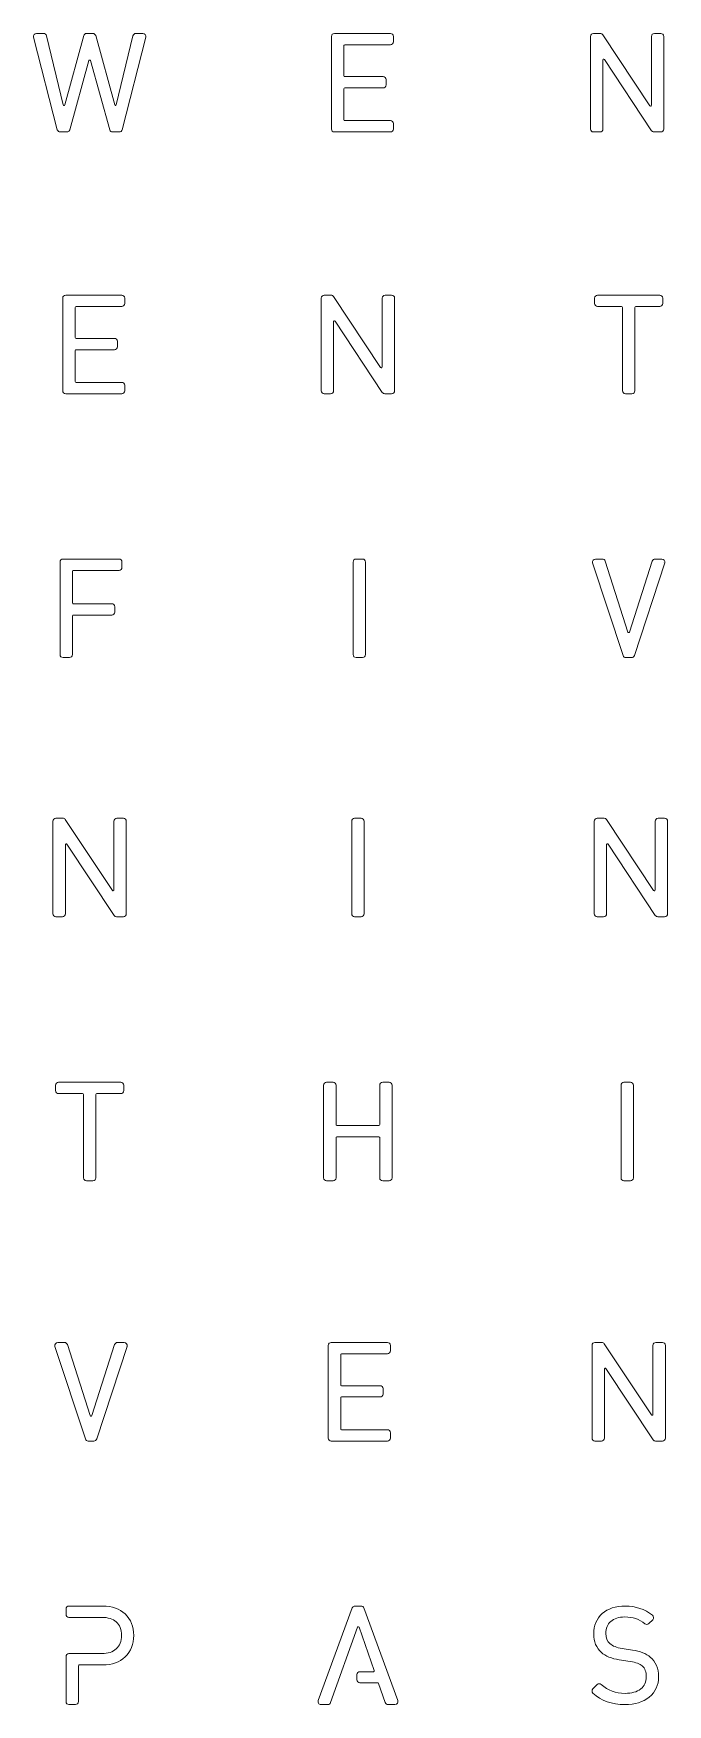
# Model space of a CAD drawing. Header units: millimetres. Extents: x -160 to 740, y -160 to 740.
# Drawn here: x 300 to 379, y 305.3 to 513.3 of the extents above; entities that cross this region are included whole.
import ezdxf

# ---------------------------------------------------------------- set-up
doc = ezdxf.new("R2010")
doc.units = ezdxf.units.MM
doc.header["$MEASUREMENT"] = 0
doc.layers.add('Layer 1', color=7, linetype='Continuous', lineweight=0)

msp = doc.modelspace()

# ---------------------------------------------------------------- linework, layer by layer
at = {"layer": 'Layer 1', "color": 250, "lineweight": 9, "true_color": 0x231f20}
for points, knots in [([(310.73, 501.01), (310.73, 501.01), (309.9, 501.01), (309.9, 501.01), (309.73, 501.01), (309.59, 501.12), (309.54, 501.28), (309.54, 501.28), (307.16, 509.89), (307.16, 509.89), (307.14, 509.96), (307.07, 509.96), (307.05, 509.96), (307.05, 509.96), (307.05, 509.96), (307.05, 509.96), (307.04, 509.96), (306.97, 509.96), (306.95, 509.89), (306.95, 509.89), (304.57, 501.28), (304.57, 501.28), (304.52, 501.12), (304.38, 501.01), (304.21, 501.01), (304.21, 501.01), (303.38, 501.01), (303.38, 501.01), (303.21, 501.01), (303.06, 501.12), (303.02, 501.29), (303.02, 501.29), (300.07, 512.81), (300.07, 512.81), (300.05, 512.92), (300.07, 513.04), (300.14, 513.13), (300.21, 513.22), (300.32, 513.27), (300.43, 513.27), (300.43, 513.27), (301.31, 513.27), (301.31, 513.27), (301.48, 513.27), (301.62, 513.16), (301.67, 512.99), (301.67, 512.99), (303.75, 504.39), (303.75, 504.39), (303.77, 504.32), (303.82, 504.31), (303.85, 504.31), (303.87, 504.31), (303.93, 504.32), (303.95, 504.39), (303.95, 504.39), (306.31, 513), (306.31, 513), (306.35, 513.16), (306.5, 513.27), (306.66, 513.27), (306.66, 513.27), (307.45, 513.27), (307.45, 513.27), (307.61, 513.27), (307.76, 513.16), (307.8, 513), (307.8, 513), (310.16, 504.39), (310.16, 504.39), (310.18, 504.32), (310.24, 504.31), (310.26, 504.31), (310.28, 504.31), (310.34, 504.32), (310.36, 504.39), (310.36, 504.39), (312.44, 512.99), (312.44, 512.99), (312.48, 513.16), (312.63, 513.27), (312.8, 513.27), (312.8, 513.27), (313.68, 513.27), (313.68, 513.27), (313.79, 513.27), (313.9, 513.22), (313.97, 513.13), (314.04, 513.04), (314.06, 512.92), (314.03, 512.81), (314.03, 512.81), (311.09, 501.29), (311.09, 501.29), (311.05, 501.12), (310.9, 501.01), (310.73, 501.01)], [0, 0, 0, 0, 1, 1, 1, 2, 2, 2, 3, 3, 3, 4, 4, 4, 5, 5, 5, 6, 6, 6, 7, 7, 7, 8, 8, 8, 9, 9, 9, 10, 10, 10, 11, 11, 11, 12, 12, 12, 13, 13, 13, 14, 14, 14, 15, 15, 15, 16, 16, 16, 17, 17, 17, 18, 18, 18, 19, 19, 19, 20, 20, 20, 21, 21, 21, 22, 22, 22, 23, 23, 23, 24, 24, 24, 25, 25, 25, 26, 26, 26, 27, 27, 27, 28, 28, 28, 29, 29, 29, 30, 30, 30, 31, 31, 31, 32, 32, 32, 32]), ([(344.48, 501.01), (344.48, 501.01), (337.51, 501.01), (337.51, 501.01), (337.3, 501.01), (337.14, 501.17), (337.14, 501.38), (337.14, 501.38), (337.14, 512.9), (337.14, 512.9), (337.14, 513.11), (337.3, 513.27), (337.51, 513.27), (337.51, 513.27), (344.48, 513.27), (344.48, 513.27), (344.68, 513.27), (344.85, 513.11), (344.85, 512.9), (344.85, 512.9), (344.85, 512.23), (344.85, 512.23), (344.85, 512.03), (344.68, 511.86), (344.48, 511.86), (344.48, 511.86), (338.79, 511.86), (338.79, 511.86), (338.73, 511.86), (338.68, 511.82), (338.68, 511.76), (338.68, 511.76), (338.68, 508), (338.68, 508), (338.68, 507.94), (338.73, 507.9), (338.79, 507.9), (338.79, 507.9), (343.57, 507.9), (343.57, 507.9), (343.77, 507.9), (343.94, 507.73), (343.94, 507.53), (343.94, 507.53), (343.94, 506.86), (343.94, 506.86), (343.94, 506.65), (343.77, 506.49), (343.57, 506.49), (343.57, 506.49), (338.79, 506.49), (338.79, 506.49), (338.73, 506.49), (338.68, 506.44), (338.68, 506.38), (338.68, 506.38), (338.68, 502.52), (338.68, 502.52), (338.68, 502.47), (338.73, 502.42), (338.79, 502.42), (338.79, 502.42), (344.48, 502.42), (344.48, 502.42), (344.68, 502.42), (344.85, 502.25), (344.85, 502.05), (344.85, 502.05), (344.85, 501.38), (344.85, 501.38), (344.85, 501.17), (344.68, 501.01), (344.48, 501.01)], [0, 0, 0, 0, 1, 1, 1, 2, 2, 2, 3, 3, 3, 4, 4, 4, 5, 5, 5, 6, 6, 6, 7, 7, 7, 8, 8, 8, 9, 9, 9, 10, 10, 10, 11, 11, 11, 12, 12, 12, 13, 13, 13, 14, 14, 14, 15, 15, 15, 16, 16, 16, 17, 17, 17, 18, 18, 18, 19, 19, 19, 20, 20, 20, 21, 21, 21, 22, 22, 22, 23, 23, 23, 24, 24, 24, 24]), ([(378.14, 501.01), (378.14, 501.01), (377.29, 501.01), (377.29, 501.01), (377.17, 501.01), (377.05, 501.07), (376.98, 501.17), (376.98, 501.17), (371.12, 510.03), (371.12, 510.03), (371.08, 510.09), (371.02, 510.08), (371, 510.08), (370.98, 510.07), (370.93, 510.05), (370.93, 509.98), (370.93, 509.98), (370.93, 501.38), (370.93, 501.38), (370.93, 501.17), (370.76, 501.01), (370.56, 501.01), (370.56, 501.01), (369.75, 501.01), (369.75, 501.01), (369.55, 501.01), (369.38, 501.17), (369.38, 501.38), (369.38, 501.38), (369.38, 512.9), (369.38, 512.9), (369.38, 513.11), (369.55, 513.27), (369.75, 513.27), (369.75, 513.27), (370.6, 513.27), (370.6, 513.27), (370.72, 513.27), (370.84, 513.21), (370.91, 513.11), (370.91, 513.11), (376.77, 504.28), (376.77, 504.28), (376.81, 504.22), (376.87, 504.23), (376.89, 504.24), (376.91, 504.24), (376.97, 504.27), (376.97, 504.34), (376.97, 504.34), (376.97, 512.9), (376.97, 512.9), (376.97, 513.11), (377.13, 513.27), (377.33, 513.27), (377.33, 513.27), (378.14, 513.27), (378.14, 513.27), (378.34, 513.27), (378.51, 513.11), (378.51, 512.9), (378.51, 512.9), (378.51, 501.38), (378.51, 501.38), (378.51, 501.17), (378.34, 501.01), (378.14, 501.01)], [0, 0, 0, 0, 1, 1, 1, 2, 2, 2, 3, 3, 3, 4, 4, 4, 5, 5, 5, 6, 6, 6, 7, 7, 7, 8, 8, 8, 9, 9, 9, 10, 10, 10, 11, 11, 11, 12, 12, 12, 13, 13, 13, 14, 14, 14, 15, 15, 15, 16, 16, 16, 17, 17, 17, 18, 18, 18, 19, 19, 19, 20, 20, 20, 21, 21, 21, 22, 22, 22, 22]), ([(311.04, 468.44), (311.04, 468.44), (304.07, 468.44), (304.07, 468.44), (303.86, 468.44), (303.7, 468.61), (303.7, 468.81), (303.7, 468.81), (303.7, 480.34), (303.7, 480.34), (303.7, 480.54), (303.86, 480.71), (304.07, 480.71), (304.07, 480.71), (311.04, 480.71), (311.04, 480.71), (311.25, 480.71), (311.41, 480.54), (311.41, 480.34), (311.41, 480.34), (311.41, 479.67), (311.41, 479.67), (311.41, 479.46), (311.25, 479.3), (311.04, 479.3), (311.04, 479.3), (305.35, 479.3), (305.35, 479.3), (305.29, 479.3), (305.24, 479.25), (305.24, 479.19), (305.24, 479.19), (305.24, 475.44), (305.24, 475.44), (305.24, 475.38), (305.29, 475.33), (305.35, 475.33), (305.35, 475.33), (310.13, 475.33), (310.13, 475.33), (310.34, 475.33), (310.5, 475.17), (310.5, 474.96), (310.5, 474.96), (310.5, 474.29), (310.5, 474.29), (310.5, 474.09), (310.34, 473.92), (310.13, 473.92), (310.13, 473.92), (305.35, 473.92), (305.35, 473.92), (305.29, 473.92), (305.24, 473.87), (305.24, 473.82), (305.24, 473.82), (305.24, 469.96), (305.24, 469.96), (305.24, 469.9), (305.29, 469.85), (305.35, 469.85), (305.35, 469.85), (311.04, 469.85), (311.04, 469.85), (311.25, 469.85), (311.41, 469.69), (311.41, 469.49), (311.41, 469.49), (311.41, 468.81), (311.41, 468.81), (311.41, 468.61), (311.25, 468.44), (311.04, 468.44)], [0, 0, 0, 0, 1, 1, 1, 2, 2, 2, 3, 3, 3, 4, 4, 4, 5, 5, 5, 6, 6, 6, 7, 7, 7, 8, 8, 8, 9, 9, 9, 10, 10, 10, 11, 11, 11, 12, 12, 12, 13, 13, 13, 14, 14, 14, 15, 15, 15, 16, 16, 16, 17, 17, 17, 18, 18, 18, 19, 19, 19, 20, 20, 20, 21, 21, 21, 22, 22, 22, 23, 23, 23, 24, 24, 24, 24]), ([(344.63, 468.44), (344.63, 468.44), (343.78, 468.44), (343.78, 468.44), (343.65, 468.44), (343.54, 468.51), (343.47, 468.61), (343.47, 468.61), (337.6, 477.47), (337.6, 477.47), (337.56, 477.53), (337.5, 477.52), (337.49, 477.51), (337.47, 477.51), (337.41, 477.48), (337.41, 477.41), (337.41, 477.41), (337.41, 468.81), (337.41, 468.81), (337.41, 468.61), (337.25, 468.44), (337.04, 468.44), (337.04, 468.44), (336.24, 468.44), (336.24, 468.44), (336.03, 468.44), (335.87, 468.61), (335.87, 468.81), (335.87, 468.81), (335.87, 480.34), (335.87, 480.34), (335.87, 480.54), (336.03, 480.71), (336.24, 480.71), (336.24, 480.71), (337.08, 480.71), (337.08, 480.71), (337.21, 480.71), (337.32, 480.65), (337.39, 480.54), (337.39, 480.54), (343.26, 471.71), (343.26, 471.71), (343.3, 471.65), (343.36, 471.67), (343.37, 471.67), (343.39, 471.68), (343.45, 471.7), (343.45, 471.77), (343.45, 471.77), (343.45, 480.34), (343.45, 480.34), (343.45, 480.54), (343.62, 480.71), (343.82, 480.71), (343.82, 480.71), (344.63, 480.71), (344.63, 480.71), (344.83, 480.71), (345, 480.54), (345, 480.34), (345, 480.34), (345, 468.81), (345, 468.81), (345, 468.61), (344.83, 468.44), (344.63, 468.44)], [0, 0, 0, 0, 1, 1, 1, 2, 2, 2, 3, 3, 3, 4, 4, 4, 5, 5, 5, 6, 6, 6, 7, 7, 7, 8, 8, 8, 9, 9, 9, 10, 10, 10, 11, 11, 11, 12, 12, 12, 13, 13, 13, 14, 14, 14, 15, 15, 15, 16, 16, 16, 17, 17, 17, 18, 18, 18, 19, 19, 19, 20, 20, 20, 21, 21, 21, 22, 22, 22, 22]), ([(374.54, 468.44), (374.54, 468.44), (373.73, 468.44), (373.73, 468.44), (373.53, 468.44), (373.36, 468.61), (373.36, 468.81), (373.36, 468.81), (373.36, 479.19), (373.36, 479.19), (373.36, 479.25), (373.32, 479.3), (373.26, 479.3), (373.26, 479.3), (370.26, 479.3), (370.26, 479.3), (370.06, 479.3), (369.89, 479.46), (369.89, 479.67), (369.89, 479.67), (369.89, 480.34), (369.89, 480.34), (369.89, 480.54), (370.06, 480.71), (370.26, 480.71), (370.26, 480.71), (378.01, 480.71), (378.01, 480.71), (378.21, 480.71), (378.38, 480.54), (378.38, 480.34), (378.38, 480.34), (378.38, 479.67), (378.38, 479.67), (378.38, 479.46), (378.21, 479.3), (378.01, 479.3), (378.01, 479.3), (375.01, 479.3), (375.01, 479.3), (374.96, 479.3), (374.91, 479.25), (374.91, 479.19), (374.91, 479.19), (374.91, 468.81), (374.91, 468.81), (374.91, 468.61), (374.74, 468.44), (374.54, 468.44)], [0, 0, 0, 0, 1, 1, 1, 2, 2, 2, 3, 3, 3, 4, 4, 4, 5, 5, 5, 6, 6, 6, 7, 7, 7, 8, 8, 8, 9, 9, 9, 10, 10, 10, 11, 11, 11, 12, 12, 12, 13, 13, 13, 14, 14, 14, 15, 15, 15, 16, 16, 16, 16]), ([(304.53, 435.61), (304.53, 435.61), (303.73, 435.61), (303.73, 435.61), (303.52, 435.61), (303.36, 435.78), (303.36, 435.98), (303.36, 435.98), (303.36, 447.5), (303.36, 447.5), (303.36, 447.71), (303.52, 447.87), (303.73, 447.87), (303.73, 447.87), (310.7, 447.87), (310.7, 447.87), (310.9, 447.87), (311.07, 447.71), (311.07, 447.5), (311.07, 447.5), (311.07, 446.83), (311.07, 446.83), (311.07, 446.63), (310.9, 446.46), (310.7, 446.46), (310.7, 446.46), (305.01, 446.46), (305.01, 446.46), (304.95, 446.46), (304.9, 446.42), (304.9, 446.36), (304.9, 446.36), (304.9, 442.42), (304.9, 442.42), (304.9, 442.36), (304.95, 442.31), (305.01, 442.31), (305.01, 442.31), (309.79, 442.31), (309.79, 442.31), (309.99, 442.31), (310.16, 442.15), (310.16, 441.94), (310.16, 441.94), (310.16, 441.27), (310.16, 441.27), (310.16, 441.07), (309.99, 440.9), (309.79, 440.9), (309.79, 440.9), (305.01, 440.9), (305.01, 440.9), (304.95, 440.9), (304.9, 440.85), (304.9, 440.8), (304.9, 440.8), (304.9, 435.98), (304.9, 435.98), (304.9, 435.78), (304.74, 435.61), (304.53, 435.61)], [0, 0, 0, 0, 1, 1, 1, 2, 2, 2, 3, 3, 3, 4, 4, 4, 5, 5, 5, 6, 6, 6, 7, 7, 7, 8, 8, 8, 9, 9, 9, 10, 10, 10, 11, 11, 11, 12, 12, 12, 13, 13, 13, 14, 14, 14, 15, 15, 15, 16, 16, 16, 17, 17, 17, 18, 18, 18, 19, 19, 19, 20, 20, 20, 20]), ([(341.01, 435.61), (341.01, 435.61), (340.21, 435.61), (340.21, 435.61), (340, 435.61), (339.84, 435.78), (339.84, 435.98), (339.84, 435.98), (339.84, 447.5), (339.84, 447.5), (339.84, 447.71), (340, 447.87), (340.21, 447.87), (340.21, 447.87), (341.01, 447.87), (341.01, 447.87), (341.22, 447.87), (341.38, 447.71), (341.38, 447.5), (341.38, 447.5), (341.38, 435.98), (341.38, 435.98), (341.38, 435.78), (341.22, 435.61), (341.01, 435.61)], [0, 0, 0, 0, 1, 1, 1, 2, 2, 2, 3, 3, 3, 4, 4, 4, 5, 5, 5, 6, 6, 6, 7, 7, 7, 8, 8, 8, 8]), ([(374.49, 435.61), (374.49, 435.61), (373.79, 435.61), (373.79, 435.61), (373.62, 435.61), (373.48, 435.71), (373.43, 435.86), (373.43, 435.86), (369.65, 447.39), (369.65, 447.39), (369.61, 447.5), (369.63, 447.62), (369.7, 447.72), (369.77, 447.82), (369.88, 447.87), (370, 447.87), (370, 447.87), (370.84, 447.87), (370.84, 447.87), (371.01, 447.87), (371.15, 447.77), (371.2, 447.62), (371.2, 447.62), (374.04, 438.78), (374.04, 438.78), (374.06, 438.71), (374.12, 438.71), (374.14, 438.71), (374.15, 438.71), (374.21, 438.71), (374.24, 438.78), (374.24, 438.78), (377.07, 447.62), (377.07, 447.62), (377.12, 447.77), (377.27, 447.87), (377.43, 447.87), (377.43, 447.87), (378.27, 447.87), (378.27, 447.87), (378.39, 447.87), (378.5, 447.82), (378.57, 447.72), (378.64, 447.62), (378.66, 447.5), (378.63, 447.39), (378.63, 447.39), (378.63, 447.39), (378.63, 447.39), (378.63, 447.39), (374.84, 435.86), (374.84, 435.86), (374.79, 435.71), (374.65, 435.61), (374.49, 435.61)], [0, 0, 0, 0, 1, 1, 1, 2, 2, 2, 3, 3, 3, 4, 4, 4, 5, 5, 5, 6, 6, 6, 7, 7, 7, 8, 8, 8, 9, 9, 9, 10, 10, 10, 11, 11, 11, 12, 12, 12, 13, 13, 13, 14, 14, 14, 15, 15, 15, 16, 16, 16, 17, 17, 17, 18, 18, 18, 18]), ([(378.5, 447.43), (378.5, 447.43), (378.5, 447.43), (378.5, 447.43), (378.5, 447.43), (378.5, 447.43), (378.5, 447.43)], [0, 0, 0, 0, 1, 1, 1, 2, 2, 2, 2]), ([(311.24, 403.36), (311.24, 403.36), (310.39, 403.36), (310.39, 403.36), (310.27, 403.36), (310.16, 403.42), (310.09, 403.52), (310.09, 403.52), (304.22, 412.38), (304.22, 412.38), (304.18, 412.44), (304.12, 412.43), (304.1, 412.43), (304.09, 412.42), (304.03, 412.4), (304.03, 412.33), (304.03, 412.33), (304.03, 403.73), (304.03, 403.73), (304.03, 403.53), (303.86, 403.36), (303.66, 403.36), (303.66, 403.36), (302.85, 403.36), (302.85, 403.36), (302.65, 403.36), (302.48, 403.53), (302.48, 403.73), (302.48, 403.73), (302.48, 415.25), (302.48, 415.25), (302.48, 415.46), (302.65, 415.62), (302.85, 415.62), (302.85, 415.62), (303.7, 415.62), (303.7, 415.62), (303.83, 415.62), (303.94, 415.56), (304.01, 415.46), (304.01, 415.46), (309.87, 406.63), (309.87, 406.63), (309.91, 406.57), (309.98, 406.58), (309.99, 406.59), (310.01, 406.59), (310.07, 406.62), (310.07, 406.69), (310.07, 406.69), (310.07, 415.25), (310.07, 415.25), (310.07, 415.46), (310.23, 415.62), (310.44, 415.62), (310.44, 415.62), (311.24, 415.62), (311.24, 415.62), (311.45, 415.62), (311.61, 415.46), (311.61, 415.25), (311.61, 415.25), (311.61, 403.73), (311.61, 403.73), (311.61, 403.53), (311.45, 403.36), (311.24, 403.36)], [0, 0, 0, 0, 1, 1, 1, 2, 2, 2, 3, 3, 3, 4, 4, 4, 5, 5, 5, 6, 6, 6, 7, 7, 7, 8, 8, 8, 9, 9, 9, 10, 10, 10, 11, 11, 11, 12, 12, 12, 13, 13, 13, 14, 14, 14, 15, 15, 15, 16, 16, 16, 17, 17, 17, 18, 18, 18, 19, 19, 19, 20, 20, 20, 21, 21, 21, 22, 22, 22, 22]), ([(340.83, 403.36), (340.83, 403.36), (340.03, 403.36), (340.03, 403.36), (339.82, 403.36), (339.66, 403.53), (339.66, 403.73), (339.66, 403.73), (339.66, 415.25), (339.66, 415.25), (339.66, 415.46), (339.82, 415.62), (340.03, 415.62), (340.03, 415.62), (340.83, 415.62), (340.83, 415.62), (341.04, 415.62), (341.2, 415.46), (341.2, 415.25), (341.2, 415.25), (341.2, 403.73), (341.2, 403.73), (341.2, 403.53), (341.04, 403.36), (340.83, 403.36)], [0, 0, 0, 0, 1, 1, 1, 2, 2, 2, 3, 3, 3, 4, 4, 4, 5, 5, 5, 6, 6, 6, 7, 7, 7, 8, 8, 8, 8]), ([(378.61, 403.36), (378.61, 403.36), (377.76, 403.36), (377.76, 403.36), (377.64, 403.36), (377.52, 403.42), (377.45, 403.52), (377.45, 403.52), (371.59, 412.38), (371.59, 412.38), (371.55, 412.44), (371.49, 412.43), (371.47, 412.43), (371.45, 412.42), (371.39, 412.4), (371.39, 412.33), (371.39, 412.33), (371.39, 403.73), (371.39, 403.73), (371.39, 403.53), (371.23, 403.36), (371.02, 403.36), (371.02, 403.36), (370.22, 403.36), (370.22, 403.36), (370.01, 403.36), (369.85, 403.53), (369.85, 403.73), (369.85, 403.73), (369.85, 415.25), (369.85, 415.25), (369.85, 415.46), (370.01, 415.62), (370.22, 415.62), (370.22, 415.62), (371.07, 415.62), (371.07, 415.62), (371.19, 415.62), (371.31, 415.56), (371.37, 415.46), (371.37, 415.46), (377.24, 406.63), (377.24, 406.63), (377.28, 406.57), (377.34, 406.58), (377.36, 406.59), (377.37, 406.59), (377.43, 406.62), (377.43, 406.69), (377.43, 406.69), (377.43, 415.25), (377.43, 415.25), (377.43, 415.46), (377.6, 415.62), (377.8, 415.62), (377.8, 415.62), (378.61, 415.62), (378.61, 415.62), (378.81, 415.62), (378.98, 415.46), (378.98, 415.25), (378.98, 415.25), (378.98, 403.73), (378.98, 403.73), (378.98, 403.53), (378.81, 403.36), (378.61, 403.36)], [0, 0, 0, 0, 1, 1, 1, 2, 2, 2, 3, 3, 3, 4, 4, 4, 5, 5, 5, 6, 6, 6, 7, 7, 7, 8, 8, 8, 9, 9, 9, 10, 10, 10, 11, 11, 11, 12, 12, 12, 13, 13, 13, 14, 14, 14, 15, 15, 15, 16, 16, 16, 17, 17, 17, 18, 18, 18, 19, 19, 19, 20, 20, 20, 21, 21, 21, 22, 22, 22, 22]), ([(307.45, 370.5), (307.45, 370.5), (306.65, 370.5), (306.65, 370.5), (306.44, 370.5), (306.28, 370.66), (306.28, 370.87), (306.28, 370.87), (306.28, 381.25), (306.28, 381.25), (306.28, 381.3), (306.23, 381.35), (306.17, 381.35), (306.17, 381.35), (303.17, 381.35), (303.17, 381.35), (302.97, 381.35), (302.8, 381.52), (302.8, 381.72), (302.8, 381.72), (302.8, 382.39), (302.8, 382.39), (302.8, 382.59), (302.97, 382.76), (303.17, 382.76), (303.17, 382.76), (310.92, 382.76), (310.92, 382.76), (311.13, 382.76), (311.29, 382.59), (311.29, 382.39), (311.29, 382.39), (311.29, 381.72), (311.29, 381.72), (311.29, 381.52), (311.13, 381.35), (310.92, 381.35), (310.92, 381.35), (307.93, 381.35), (307.93, 381.35), (307.87, 381.35), (307.82, 381.3), (307.82, 381.25), (307.82, 381.25), (307.82, 370.87), (307.82, 370.87), (307.82, 370.66), (307.66, 370.5), (307.45, 370.5)], [0, 0, 0, 0, 1, 1, 1, 2, 2, 2, 3, 3, 3, 4, 4, 4, 5, 5, 5, 6, 6, 6, 7, 7, 7, 8, 8, 8, 9, 9, 9, 10, 10, 10, 11, 11, 11, 12, 12, 12, 13, 13, 13, 14, 14, 14, 15, 15, 15, 16, 16, 16, 16]), ([(344.32, 370.5), (344.32, 370.5), (343.52, 370.5), (343.52, 370.5), (343.31, 370.5), (343.15, 370.66), (343.15, 370.87), (343.15, 370.87), (343.15, 375.87), (343.15, 375.87), (343.15, 375.93), (343.1, 375.97), (343.04, 375.97), (343.04, 375.97), (337.82, 375.97), (337.82, 375.97), (337.76, 375.97), (337.71, 375.93), (337.71, 375.87), (337.71, 375.87), (337.71, 370.87), (337.71, 370.87), (337.71, 370.66), (337.55, 370.5), (337.34, 370.5), (337.34, 370.5), (336.54, 370.5), (336.54, 370.5), (336.33, 370.5), (336.17, 370.66), (336.17, 370.87), (336.17, 370.87), (336.17, 382.39), (336.17, 382.39), (336.17, 382.59), (336.33, 382.76), (336.54, 382.76), (336.54, 382.76), (337.34, 382.76), (337.34, 382.76), (337.55, 382.76), (337.71, 382.59), (337.71, 382.39), (337.71, 382.39), (337.71, 377.49), (337.71, 377.49), (337.71, 377.43), (337.76, 377.38), (337.82, 377.38), (337.82, 377.38), (343.04, 377.38), (343.04, 377.38), (343.1, 377.38), (343.15, 377.43), (343.15, 377.49), (343.15, 377.49), (343.15, 382.39), (343.15, 382.39), (343.15, 382.59), (343.31, 382.76), (343.52, 382.76), (343.52, 382.76), (344.32, 382.76), (344.32, 382.76), (344.53, 382.76), (344.69, 382.59), (344.69, 382.39), (344.69, 382.39), (344.69, 370.87), (344.69, 370.87), (344.69, 370.66), (344.53, 370.5), (344.32, 370.5)], [0, 0, 0, 0, 1, 1, 1, 2, 2, 2, 3, 3, 3, 4, 4, 4, 5, 5, 5, 6, 6, 6, 7, 7, 7, 8, 8, 8, 9, 9, 9, 10, 10, 10, 11, 11, 11, 12, 12, 12, 13, 13, 13, 14, 14, 14, 15, 15, 15, 16, 16, 16, 17, 17, 17, 18, 18, 18, 19, 19, 19, 20, 20, 20, 21, 21, 21, 22, 22, 22, 23, 23, 23, 24, 24, 24, 24]), ([(374.36, 370.5), (374.36, 370.5), (373.55, 370.5), (373.55, 370.5), (373.35, 370.5), (373.18, 370.66), (373.18, 370.87), (373.18, 370.87), (373.18, 382.39), (373.18, 382.39), (373.18, 382.59), (373.35, 382.76), (373.55, 382.76), (373.55, 382.76), (374.36, 382.76), (374.36, 382.76), (374.56, 382.76), (374.73, 382.59), (374.73, 382.39), (374.73, 382.39), (374.73, 370.87), (374.73, 370.87), (374.73, 370.66), (374.56, 370.5), (374.36, 370.5)], [0, 0, 0, 0, 1, 1, 1, 2, 2, 2, 3, 3, 3, 4, 4, 4, 5, 5, 5, 6, 6, 6, 7, 7, 7, 8, 8, 8, 8]), ([(307.56, 338.12), (307.56, 338.12), (306.86, 338.12), (306.86, 338.12), (306.7, 338.12), (306.56, 338.22), (306.51, 338.38), (306.51, 338.38), (302.72, 349.9), (302.72, 349.9), (302.69, 350.02), (302.71, 350.14), (302.78, 350.23), (302.85, 350.33), (302.96, 350.39), (303.08, 350.39), (303.08, 350.39), (303.92, 350.39), (303.92, 350.39), (304.08, 350.39), (304.23, 350.28), (304.27, 350.13), (304.27, 350.13), (307.11, 341.29), (307.11, 341.29), (307.14, 341.22), (307.2, 341.22), (307.21, 341.22), (307.21, 341.22), (307.21, 341.22), (307.21, 341.22), (307.23, 341.22), (307.29, 341.22), (307.31, 341.29), (307.31, 341.29), (310.15, 350.13), (310.15, 350.13), (310.2, 350.28), (310.34, 350.39), (310.5, 350.39), (310.5, 350.39), (311.35, 350.39), (311.35, 350.39), (311.47, 350.39), (311.58, 350.33), (311.65, 350.23), (311.72, 350.14), (311.74, 350.02), (311.7, 349.9), (311.7, 349.9), (311.7, 349.9), (311.7, 349.9), (311.7, 349.9), (307.92, 338.38), (307.92, 338.38), (307.87, 338.22), (307.72, 338.12), (307.56, 338.12)], [0, 0, 0, 0, 1, 1, 1, 2, 2, 2, 3, 3, 3, 4, 4, 4, 5, 5, 5, 6, 6, 6, 7, 7, 7, 8, 8, 8, 9, 9, 9, 10, 10, 10, 11, 11, 11, 12, 12, 12, 13, 13, 13, 14, 14, 14, 15, 15, 15, 16, 16, 16, 17, 17, 17, 18, 18, 18, 19, 19, 19, 19]), ([(311.58, 349.94), (311.58, 349.94), (311.58, 349.94), (311.58, 349.94), (311.58, 349.94), (311.58, 349.94), (311.58, 349.94)], [0, 0, 0, 0, 1, 1, 1, 2, 2, 2, 2]), ([(344.1, 338.12), (344.1, 338.12), (337.12, 338.12), (337.12, 338.12), (336.92, 338.12), (336.75, 338.29), (336.75, 338.49), (336.75, 338.49), (336.75, 350.02), (336.75, 350.02), (336.75, 350.22), (336.92, 350.39), (337.12, 350.39), (337.12, 350.39), (344.1, 350.39), (344.1, 350.39), (344.3, 350.39), (344.47, 350.22), (344.47, 350.02), (344.47, 350.02), (344.47, 349.35), (344.47, 349.35), (344.47, 349.14), (344.3, 348.98), (344.1, 348.98), (344.1, 348.98), (338.4, 348.98), (338.4, 348.98), (338.34, 348.98), (338.3, 348.93), (338.3, 348.87), (338.3, 348.87), (338.3, 345.12), (338.3, 345.12), (338.3, 345.06), (338.34, 345.01), (338.4, 345.01), (338.4, 345.01), (343.19, 345.01), (343.19, 345.01), (343.39, 345.01), (343.56, 344.84), (343.56, 344.64), (343.56, 344.64), (343.56, 343.97), (343.56, 343.97), (343.56, 343.77), (343.39, 343.6), (343.19, 343.6), (343.19, 343.6), (338.4, 343.6), (338.4, 343.6), (338.34, 343.6), (338.3, 343.55), (338.3, 343.49), (338.3, 343.49), (338.3, 339.64), (338.3, 339.64), (338.3, 339.58), (338.34, 339.53), (338.4, 339.53), (338.4, 339.53), (344.1, 339.53), (344.1, 339.53), (344.3, 339.53), (344.47, 339.37), (344.47, 339.16), (344.47, 339.16), (344.47, 338.49), (344.47, 338.49), (344.47, 338.29), (344.3, 338.12), (344.1, 338.12)], [0, 0, 0, 0, 1, 1, 1, 2, 2, 2, 3, 3, 3, 4, 4, 4, 5, 5, 5, 6, 6, 6, 7, 7, 7, 8, 8, 8, 9, 9, 9, 10, 10, 10, 11, 11, 11, 12, 12, 12, 13, 13, 13, 14, 14, 14, 15, 15, 15, 16, 16, 16, 17, 17, 17, 18, 18, 18, 19, 19, 19, 20, 20, 20, 21, 21, 21, 22, 22, 22, 23, 23, 23, 24, 24, 24, 24]), ([(378.33, 338.12), (378.33, 338.12), (377.48, 338.12), (377.48, 338.12), (377.36, 338.12), (377.24, 338.18), (377.17, 338.29), (377.17, 338.29), (371.31, 347.15), (371.31, 347.15), (371.27, 347.21), (371.21, 347.2), (371.19, 347.19), (371.17, 347.18), (371.12, 347.16), (371.12, 347.09), (371.12, 347.09), (371.12, 338.49), (371.12, 338.49), (371.12, 338.29), (370.95, 338.12), (370.75, 338.12), (370.75, 338.12), (369.94, 338.12), (369.94, 338.12), (369.74, 338.12), (369.57, 338.29), (369.57, 338.49), (369.57, 338.49), (369.57, 350.02), (369.57, 350.02), (369.57, 350.22), (369.74, 350.39), (369.94, 350.39), (369.94, 350.39), (370.79, 350.39), (370.79, 350.39), (370.91, 350.39), (371.03, 350.33), (371.1, 350.22), (371.1, 350.22), (376.96, 341.39), (376.96, 341.39), (377, 341.33), (377.06, 341.34), (377.08, 341.35), (377.1, 341.36), (377.16, 341.38), (377.16, 341.45), (377.16, 341.45), (377.16, 350.02), (377.16, 350.02), (377.16, 350.22), (377.32, 350.39), (377.52, 350.39), (377.52, 350.39), (378.33, 350.39), (378.33, 350.39), (378.53, 350.39), (378.7, 350.22), (378.7, 350.02), (378.7, 350.02), (378.7, 338.49), (378.7, 338.49), (378.7, 338.29), (378.53, 338.12), (378.33, 338.12)], [0, 0, 0, 0, 1, 1, 1, 2, 2, 2, 3, 3, 3, 4, 4, 4, 5, 5, 5, 6, 6, 6, 7, 7, 7, 8, 8, 8, 9, 9, 9, 10, 10, 10, 11, 11, 11, 12, 12, 12, 13, 13, 13, 14, 14, 14, 15, 15, 15, 16, 16, 16, 17, 17, 17, 18, 18, 18, 19, 19, 19, 20, 20, 20, 21, 21, 21, 22, 22, 22, 22]), ([(305.28, 305.33), (305.28, 305.33), (304.47, 305.33), (304.47, 305.33), (304.27, 305.33), (304.11, 305.49), (304.11, 305.7), (304.11, 305.7), (304.11, 311.31), (304.11, 311.31), (304.11, 311.51), (304.27, 311.68), (304.47, 311.68), (304.47, 311.68), (308.59, 311.68), (308.59, 311.68), (309.32, 311.68), (309.92, 311.87), (310.35, 312.26), (310.78, 312.64), (311, 313.2), (311, 313.94), (311, 314.67), (310.78, 315.23), (310.35, 315.61), (309.92, 315.99), (309.32, 316.18), (308.59, 316.18), (308.59, 316.18), (304.47, 316.18), (304.47, 316.18), (304.27, 316.18), (304.11, 316.35), (304.11, 316.55), (304.11, 316.55), (304.11, 317.22), (304.11, 317.22), (304.11, 317.43), (304.27, 317.59), (304.47, 317.59), (304.47, 317.59), (308.7, 317.59), (308.7, 317.59), (309.83, 317.59), (310.77, 317.26), (311.47, 316.6), (311.47, 316.6), (311.47, 316.6), (311.47, 316.6), (312.18, 315.93), (312.54, 315.04), (312.54, 313.94), (312.54, 312.84), (312.18, 311.94), (311.47, 311.27), (310.77, 310.6), (309.83, 310.27), (308.7, 310.27), (308.7, 310.27), (305.76, 310.27), (305.76, 310.27), (305.7, 310.27), (305.65, 310.22), (305.65, 310.16), (305.65, 310.16), (305.65, 305.7), (305.65, 305.7), (305.65, 305.49), (305.48, 305.33), (305.28, 305.33)], [0, 0, 0, 0, 1, 1, 1, 2, 2, 2, 3, 3, 3, 4, 4, 4, 5, 5, 5, 6, 6, 6, 7, 7, 7, 8, 8, 8, 9, 9, 9, 10, 10, 10, 11, 11, 11, 12, 12, 12, 13, 13, 13, 14, 14, 14, 15, 15, 15, 16, 16, 16, 17, 17, 17, 18, 18, 18, 19, 19, 19, 20, 20, 20, 21, 21, 21, 22, 22, 22, 23, 23, 23, 23]), ([(345.05, 305.33), (345.05, 305.33), (344.19, 305.33), (344.19, 305.33), (344.04, 305.33), (343.9, 305.43), (343.84, 305.57), (343.84, 305.57), (342.99, 307.97), (342.99, 307.97), (342.98, 308.01), (342.94, 308.04), (342.9, 308.04), (342.9, 308.04), (340.68, 308.04), (340.68, 308.04), (340.58, 308.04), (340.49, 308.08), (340.42, 308.15), (340.35, 308.22), (340.31, 308.31), (340.31, 308.41), (340.31, 308.41), (340.32, 309.05), (340.32, 309.05), (340.32, 309.25), (340.48, 309.42), (340.69, 309.42), (340.69, 309.42), (342.36, 309.42), (342.36, 309.42), (342.39, 309.42), (342.42, 309.43), (342.44, 309.46), (342.46, 309.49), (342.47, 309.53), (342.46, 309.56), (342.46, 309.56), (340.57, 314.94), (340.57, 314.94), (340.54, 315.01), (340.47, 315.02), (340.47, 315.01), (340.45, 315.01), (340.39, 315.01), (340.37, 314.94), (340.37, 314.94), (337.04, 305.57), (337.04, 305.57), (336.99, 305.43), (336.85, 305.33), (336.69, 305.33), (336.69, 305.33), (335.84, 305.33), (335.84, 305.33), (335.71, 305.33), (335.6, 305.39), (335.53, 305.49), (335.46, 305.58), (335.45, 305.71), (335.49, 305.82), (335.49, 305.82), (339.73, 317.35), (339.73, 317.35), (339.78, 317.49), (339.92, 317.59), (340.08, 317.59), (340.08, 317.59), (340.82, 317.59), (340.82, 317.59), (340.98, 317.59), (341.12, 317.49), (341.17, 317.35), (341.17, 317.35), (345.4, 305.82), (345.4, 305.82), (345.44, 305.71), (345.42, 305.58), (345.35, 305.49), (345.28, 305.39), (345.17, 305.33), (345.05, 305.33)], [0, 0, 0, 0, 1, 1, 1, 2, 2, 2, 3, 3, 3, 4, 4, 4, 5, 5, 5, 6, 6, 6, 7, 7, 7, 8, 8, 8, 9, 9, 9, 10, 10, 10, 11, 11, 11, 12, 12, 12, 13, 13, 13, 14, 14, 14, 15, 15, 15, 16, 16, 16, 17, 17, 17, 18, 18, 18, 19, 19, 19, 20, 20, 20, 21, 21, 21, 22, 22, 22, 23, 23, 23, 24, 24, 24, 25, 25, 25, 26, 26, 26, 27, 27, 27, 27]), ([(373.65, 305.33), (372.06, 305.33), (370.72, 305.81), (369.69, 306.75), (369.62, 306.82), (369.58, 306.91), (369.57, 307.01), (369.57, 307.11), (369.61, 307.21), (369.68, 307.28), (369.68, 307.28), (370.21, 307.81), (370.21, 307.81), (370.35, 307.95), (370.57, 307.95), (370.72, 307.82), (371.52, 307.09), (372.52, 306.72), (373.68, 306.72), (374.51, 306.72), (375.17, 306.9), (375.64, 307.27), (376.11, 307.64), (376.33, 308.13), (376.33, 308.77), (376.33, 309.38), (376.16, 309.85), (375.82, 310.15), (375.54, 310.4), (375.04, 310.58), (374.34, 310.68), (374.34, 310.68), (372.97, 310.9), (372.97, 310.9), (372.01, 311.04), (371.25, 311.36), (370.73, 311.83), (370.1, 312.38), (369.79, 313.15), (369.79, 314.13), (369.79, 315.17), (370.15, 316.02), (370.85, 316.65), (371.55, 317.27), (372.51, 317.59), (373.7, 317.59), (375.01, 317.59), (376.16, 317.2), (377.1, 316.44), (377.18, 316.37), (377.23, 316.28), (377.23, 316.17), (377.24, 316.07), (377.2, 315.97), (377.13, 315.89), (377.13, 315.89), (376.65, 315.41), (376.65, 315.41), (376.51, 315.28), (376.3, 315.27), (376.15, 315.39), (375.47, 315.95), (374.63, 316.23), (373.65, 316.23), (372.91, 316.23), (372.33, 316.04), (371.91, 315.67), (371.5, 315.3), (371.3, 314.81), (371.3, 314.18), (371.3, 313.62), (371.46, 313.2), (371.8, 312.91), (372.14, 312.61), (372.65, 312.41), (373.31, 312.3), (373.31, 312.3), (374.6, 312.1), (374.6, 312.1), (375.58, 311.96), (376.33, 311.67), (376.82, 311.24), (377.51, 310.66), (377.86, 309.84), (377.86, 308.81), (377.86, 307.74), (377.47, 306.89), (376.7, 306.26), (375.94, 305.64), (374.91, 305.33), (373.65, 305.33)], [0, 0, 0, 0, 1, 1, 1, 2, 2, 2, 3, 3, 3, 4, 4, 4, 5, 5, 5, 6, 6, 6, 7, 7, 7, 8, 8, 8, 9, 9, 9, 10, 10, 10, 11, 11, 11, 12, 12, 12, 13, 13, 13, 14, 14, 14, 15, 15, 15, 16, 16, 16, 17, 17, 17, 18, 18, 18, 19, 19, 19, 20, 20, 20, 21, 21, 21, 22, 22, 22, 23, 23, 23, 24, 24, 24, 25, 25, 25, 26, 26, 26, 27, 27, 27, 28, 28, 28, 29, 29, 29, 30, 30, 30, 30])]:
    msp.add_open_spline(points, degree=3, knots=knots, dxfattribs=at)

doc.saveas('drawing.dxf')
